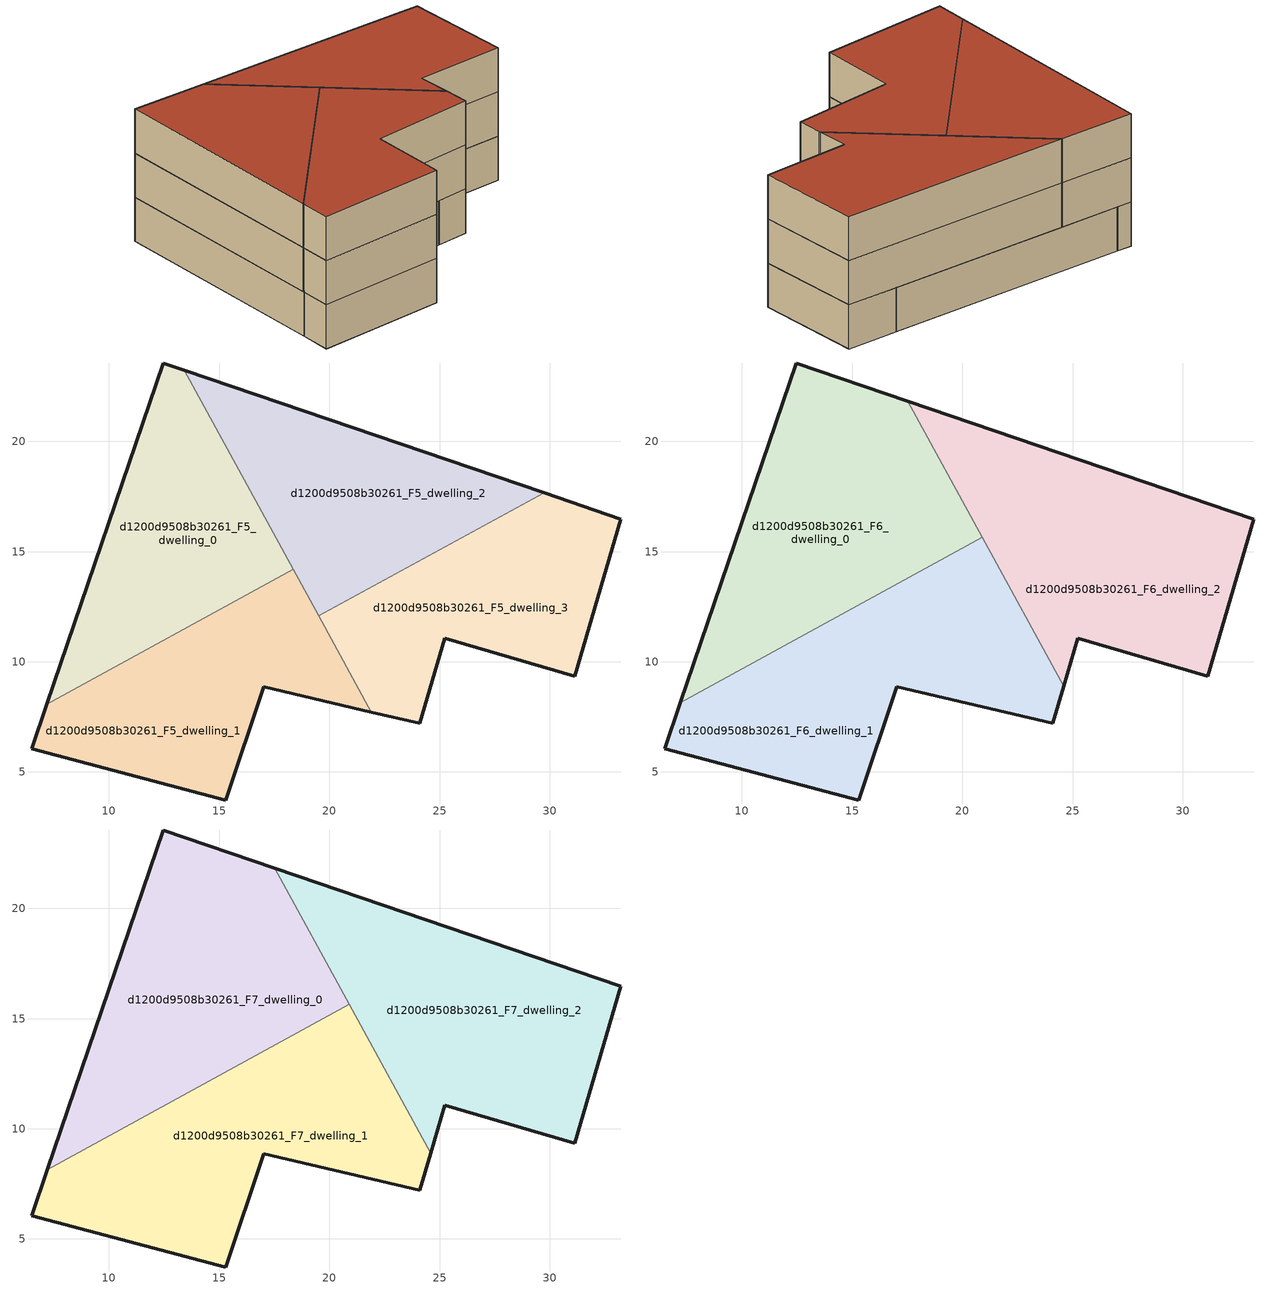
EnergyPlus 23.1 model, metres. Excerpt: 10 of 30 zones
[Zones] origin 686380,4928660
d1200d9508b30261_F5_dwelling_0
 floor to d1200d9508b30261_F4_dwelling_0 (EU_floor_Construction): 18.36,14.2 13.43,23.23 12.45,23.56 7.18,8.08 z15
 wall outside (EU_wall_Construction): 7.18,8.08 12.45,23.56 13.43,23.23 z15:18
 wall to d1200d9508b30261_F5_dwelling_1 (EU_wall_Construction): 18.36,14.2 7.18,8.08 z15:18
 wall to d1200d9508b30261_F5_dwelling_2 (EU_wall_Construction): 13.43,23.23 18.36,14.2 z15:18
d1200d9508b30261_F5_dwelling_1
 floor to d1200d9508b30261_F4_dwelling_1 (EU_floor_Construction): 21.91,7.72 18.36,14.2 7.18,8.08 6.48,6.05 15.3,3.73 17.02,8.86 z15
 wall outside (EU_wall_Construction): 21.91,7.72 17.03,8.86 15.31,3.73 6.48,6.05 7.18,8.08 z15:18
 wall to d1200d9508b30261_F5_dwelling_3 (EU_wall_Construction): 19.53,12.08 21.91,7.72 z15:18
 wall to d1200d9508b30261_F5_dwelling_2 (EU_wall_Construction): 18.36,14.2 19.53,12.08 z15:18
d1200d9508b30261_F5_dwelling_2
 floor to d1200d9508b30261_F4_dwelling_2 (EU_floor_Construction): 29.74,17.67 13.43,23.23 19.53,12.08 z15
 wall outside (EU_wall_Construction): 13.43,23.23 29.74,17.67 z15:18
 wall to d1200d9508b30261_F5_dwelling_3 (EU_wall_Construction): 29.74,17.67 19.53,12.08 z15:18
d1200d9508b30261_F5_dwelling_3
 floor to d1200d9508b30261_F4_dwelling_3 (EU_floor_Construction): 31.13,9.34 33.23,16.48 29.74,17.67 19.53,12.08 21.91,7.72 24.1,7.21 25.23,11.07 z15
 wall outside (EU_wall_Construction): 29.74,17.67 33.23,16.48 31.14,9.34 25.23,11.07 24.1,7.21 21.91,7.72 z15:18
d1200d9508b30261_F6_dwelling_0
 floor to d1200d9508b30261_F5_dwelling_0 (EU_floor_Construction): 18.34,14.24 13.43,23.23 12.45,23.56 7.2,8.15 z18
 floor to d1200d9508b30261_F5_dwelling_2 (EU_floor_Construction): 20.9,15.65 17.52,21.83 13.43,23.23 18.34,14.24 z18
 wall outside (EU_wall_Construction): 7.2,8.15 12.45,23.56 17.52,21.83 z18:21
 wall to d1200d9508b30261_F6_dwelling_1 (EU_wall_Construction): 20.9,15.65 7.2,8.15 z18:21
 wall to d1200d9508b30261_F6_dwelling_2 (EU_wall_Construction): 17.52,21.83 20.9,15.65 z18:21
d1200d9508b30261_F6_dwelling_1
 floor to d1200d9508b30261_F5_dwelling_0 (EU_floor_Construction): 18.36,14.2 18.34,14.24 7.2,8.15 7.18,8.08 z18
 floor to d1200d9508b30261_F5_dwelling_1 (EU_floor_Construction): 15.3,3.73 17.02,8.86 19.53,12.08 18.36,14.2 7.18,8.08 6.48,6.05 z18; 21.91,7.72 19.53,12.08 17.02,8.86 z18
 floor to d1200d9508b30261_F5_dwelling_3 (EU_floor_Construction): 24.1,7.21 24.6,8.89 22.09,13.48 19.53,12.08 21.91,7.72 z18
 floor to d1200d9508b30261_F5_dwelling_2 (EU_floor_Construction): 22.09,13.48 20.9,15.65 18.34,14.24 19.53,12.08 z18
 wall outside (EU_wall_Construction): 24.6,8.89 24.1,7.21 17.03,8.86 15.31,3.73 6.48,6.05 7.2,8.15 z18:21
 wall to d1200d9508b30261_F6_dwelling_2 (EU_wall_Construction): 20.9,15.65 24.6,8.89 z18:21
d1200d9508b30261_F6_dwelling_2
 floor to d1200d9508b30261_F5_dwelling_2 (EU_floor_Construction): 29.74,17.67 17.52,21.83 22.09,13.48 z18
 floor to d1200d9508b30261_F5_dwelling_3 (EU_floor_Construction): 31.13,9.34 33.23,16.48 29.74,17.67 22.09,13.48 24.6,8.89 25.23,11.07 z18
 wall outside (EU_wall_Construction): 17.52,21.83 33.23,16.48 31.14,9.34 25.23,11.07 24.6,8.89 z18:21
d1200d9508b30261_F7_dwelling_0
 floor to d1200d9508b30261_F6_dwelling_0 (EU_floor_Construction): 20.9,15.65 17.52,21.83 12.45,23.56 7.2,8.15 z21
 wall outside (EU_wall_Construction): 7.2,8.15 12.45,23.56 17.52,21.83 z21:24
 wall to d1200d9508b30261_F7_dwelling_1 (EU_wall_Construction): 20.9,15.65 7.2,8.15 z21:24
 wall to d1200d9508b30261_F7_dwelling_2 (EU_wall_Construction): 17.52,21.83 20.9,15.65 z21:24
 roof outside (EU_roof_Construction): 17.52,21.83 20.9,15.65 7.2,8.15 12.45,23.56 z24
d1200d9508b30261_F7_dwelling_1
 floor to d1200d9508b30261_F6_dwelling_1 (EU_floor_Construction): 24.1,7.21 24.6,8.89 20.9,15.65 7.2,8.15 6.48,6.05 15.3,3.73 17.02,8.86 z21
 wall outside (EU_wall_Construction): 24.6,8.89 24.1,7.21 17.03,8.86 15.31,3.73 6.48,6.05 7.2,8.15 z21:24
 wall to d1200d9508b30261_F7_dwelling_2 (EU_wall_Construction): 20.9,15.65 24.6,8.89 z21:24
 roof outside (EU_roof_Construction): 20.9,15.65 24.6,8.89 24.1,7.21 17.02,8.86 15.3,3.73 6.48,6.05 7.2,8.15 z24
d1200d9508b30261_F7_dwelling_2
 floor to d1200d9508b30261_F6_dwelling_2 (EU_floor_Construction): 31.13,9.34 33.23,16.48 17.52,21.83 24.6,8.89 25.23,11.07 z21
 wall outside (EU_wall_Construction): 17.52,21.83 33.23,16.48 31.14,9.34 25.23,11.07 24.6,8.89 z21:24
 roof outside (EU_roof_Construction): 33.23,16.48 31.13,9.34 25.23,11.07 24.6,8.89 17.52,21.83 z24
[Building]
EU S2 Campaign: North Axis=0; Terrain=City; Solar Distribution=FullExterior
[Site:Location]
Bologna: Latitude=44.5; Longitude=11.25; Time Zone=1; Elevation=37
[SizingPeriod:WeatherFileDays]
AnnualSizingPeriod: Begin Month=1; Begin Day of Month=1; End Month=12; End Day of Month=31; Day of Week for Start Day=Monday; Use Weather File Daylight Saving Period=No; Use Weather File Rain and Snow Indicators=No
[MATERIAL]
EU_InternalMass_Material: Roughness=MediumRough; Thickness=0.1; Conductivity=1; Density=1800; Specific Heat=900; Thermal Absorptance=0.9; Solar Absorptance=0.7; Visible Absorptance=0.7
[MATERIAL:NOMASS] Roughness=MediumRough; Thermal Absorptance=0.9; Solar Absorptance=0.7; Visible Absorptance=0.7
Name | Thermal Resistance
EU_wall_NoMass | 0.779417
EU_roof_NoMass | 0.435466
EU_floor_NoMass | 0.588222
[CONSTRUCTION]
EU_wall_Construction: EU_wall_NoMass
EU_roof_Construction: EU_roof_NoMass
EU_floor_Construction: EU_floor_NoMass
EU_InternalMass_Construction: EU_InternalMass_Material
[ZONE] Type=1; Multiplier=1; Ceiling Height=autocalculate; Floor Area=autocalculate; Part of Total Floor Area=Yes
Name | Volume
d1200d9508b30261_F5_dwelling_0 | 221.923
d1200d9508b30261_F6_dwelling_0 | 295.899
d1200d9508b30261_F7_dwelling_0 | 295.904
d1200d9508b30261_F5_dwelling_1 | 221.921
d1200d9508b30261_F6_dwelling_1 | 295.898
d1200d9508b30261_F7_dwelling_1; d1200d9508b30261_F7_dwelling_2 | 295.906
d1200d9508b30261_F5_dwelling_2 | 221.963
d1200d9508b30261_F6_dwelling_2 | 295.902
d1200d9508b30261_F5_dwelling_3 | 221.936
[INTERNALMASS] Construction=EU_InternalMass_Construction
Name | Zone or ZoneList | Surface Area
d1200d9508b30261_F5_dwelling_0_EU_InternalMass | d1200d9508b30261_F5_dwelling_0 | 73.9728
d1200d9508b30261_F5_dwelling_1_EU_InternalMass | d1200d9508b30261_F5_dwelling_1 | 73.9734
d1200d9508b30261_F5_dwelling_2_EU_InternalMass | d1200d9508b30261_F5_dwelling_2 | 73.9838
d1200d9508b30261_F5_dwelling_3_EU_InternalMass | d1200d9508b30261_F5_dwelling_3 | 73.9794
d1200d9508b30261_F6_dwelling_0_EU_InternalMass | d1200d9508b30261_F6_dwelling_0 | 98.6331
d1200d9508b30261_F6_dwelling_1_EU_InternalMass | d1200d9508b30261_F6_dwelling_1 | 98.6364
d1200d9508b30261_F6_dwelling_2_EU_InternalMass | d1200d9508b30261_F6_dwelling_2 | 98.6349
d1200d9508b30261_F7_dwelling_0_EU_InternalMass | d1200d9508b30261_F7_dwelling_0 | 98.6331
d1200d9508b30261_F7_dwelling_1_EU_InternalMass | d1200d9508b30261_F7_dwelling_1 | 98.6364
d1200d9508b30261_F7_dwelling_2_EU_InternalMass | d1200d9508b30261_F7_dwelling_2 | 98.6349
[OTHEREQUIPMENT] Fuel Type=Electricity; Design Level Calculation Method=Watts/Area; Power per Zone Floor Area=1; Fraction Latent=0; Fraction Radiant=0; Fraction Lost=0; Carbon Dioxide Generation Rate=0; EndUse Subcategory=EU_Step8_InternalGains
Name | Zone or ZoneList or Space or SpaceList | Schedule
EU_Step8_InternalGain_d1200d9508b30261_F5_dwelling_0_f000 | d1200d9508b30261_F5_dwelling_0 | EU_Step8_GainSchedule_d1200d9508b30261_F5_dwelling_0_f000
EU_Step8_InternalGain_d1200d9508b30261_F5_dwelling_1_f000 | d1200d9508b30261_F5_dwelling_1 | EU_Step8_GainSchedule_d1200d9508b30261_F5_dwelling_1_f000
EU_Step8_InternalGain_d1200d9508b30261_F5_dwelling_2_f000 | d1200d9508b30261_F5_dwelling_2 | EU_Step8_GainSchedule_d1200d9508b30261_F5_dwelling_2_f000
EU_Step8_InternalGain_d1200d9508b30261_F5_dwelling_3_f000 | d1200d9508b30261_F5_dwelling_3 | EU_Step8_GainSchedule_d1200d9508b30261_F5_dwelling_3_f000
EU_Step8_InternalGain_d1200d9508b30261_F6_dwelling_0_f000 | d1200d9508b30261_F6_dwelling_0 | EU_Step8_GainSchedule_d1200d9508b30261_F6_dwelling_0_f000
EU_Step8_InternalGain_d1200d9508b30261_F6_dwelling_1_f000 | d1200d9508b30261_F6_dwelling_1 | EU_Step8_GainSchedule_d1200d9508b30261_F6_dwelling_1_f000
EU_Step8_InternalGain_d1200d9508b30261_F6_dwelling_2_f000 | d1200d9508b30261_F6_dwelling_2 | EU_Step8_GainSchedule_d1200d9508b30261_F6_dwelling_2_f000
EU_Step8_InternalGain_d1200d9508b30261_F7_dwelling_0_f000 | d1200d9508b30261_F7_dwelling_0 | EU_Step8_GainSchedule_d1200d9508b30261_F7_dwelling_0_f000
EU_Step8_InternalGain_d1200d9508b30261_F7_dwelling_1_f000 | d1200d9508b30261_F7_dwelling_1 | EU_Step8_GainSchedule_d1200d9508b30261_F7_dwelling_1_f000
EU_Step8_InternalGain_d1200d9508b30261_F7_dwelling_2_f000 | d1200d9508b30261_F7_dwelling_2 | EU_Step8_GainSchedule_d1200d9508b30261_F7_dwelling_2_f000
[ZONEVENTILATION:DESIGNFLOWRATE] Schedule=EU_AlwaysOn; Design Flow Rate Calculation Method=AirChanges/Hour; Air Changes per Hour=0.712058; Ventilation Type=Natural; Fan Pressure Rise=0; Fan Total Efficiency=1; Constant Term Coefficient=1; Temperature Term Coefficient=0; Velocity Term Coefficient=0; Velocity Squared Term Coefficient=0; Minimum Indoor Temperature=-100; Maximum Indoor Temperature=100; Delta Temperature=-100; Minimum Outdoor Temperature=-100; Maximum Outdoor Temperature=100; Maximum Wind Speed=40
Name | Zone or ZoneList or Space or SpaceList
EU_ConstantAir_d1200d9508b30261_F5_dwelling_0 | d1200d9508b30261_F5_dwelling_0
EU_ConstantAir_d1200d9508b30261_F5_dwelling_1 | d1200d9508b30261_F5_dwelling_1
EU_ConstantAir_d1200d9508b30261_F5_dwelling_2 | d1200d9508b30261_F5_dwelling_2
EU_ConstantAir_d1200d9508b30261_F5_dwelling_3 | d1200d9508b30261_F5_dwelling_3
EU_ConstantAir_d1200d9508b30261_F6_dwelling_0 | d1200d9508b30261_F6_dwelling_0
EU_ConstantAir_d1200d9508b30261_F6_dwelling_1 | d1200d9508b30261_F6_dwelling_1
EU_ConstantAir_d1200d9508b30261_F6_dwelling_2 | d1200d9508b30261_F6_dwelling_2
EU_ConstantAir_d1200d9508b30261_F7_dwelling_0 | d1200d9508b30261_F7_dwelling_0
EU_ConstantAir_d1200d9508b30261_F7_dwelling_1 | d1200d9508b30261_F7_dwelling_1
EU_ConstantAir_d1200d9508b30261_F7_dwelling_2 | d1200d9508b30261_F7_dwelling_2
[HVACTEMPLATE:THERMOSTAT] Constant Heating Setpoint=20; Constant Cooling Setpoint=50
EU_HeatOnly_d1200d9508b30261_F4_dwelling_3; EU_HeatOnly_d1200d9508b30261_F5_dwelling_0; EU_HeatOnly_d1200d9508b30261_F5_dwelling_1; EU_HeatOnly_d1200d9508b30261_F5_dwelling_2; EU_HeatOnly_d1200d9508b30261_F5_dwelling_3; EU_HeatOnly_d1200d9508b30261_F6_dwelling_0; EU_HeatOnly_d1200d9508b30261_F6_dwelling_1; EU_HeatOnly_d1200d9508b30261_F6_dwelling_2; EU_HeatOnly_d1200d9508b30261_F7_dwelling_0; EU_HeatOnly_d1200d9508b30261_F7_dwelling_1; EU_HeatOnly_d1200d9508b30261_F7_dwelling_2
[HVACTEMPLATE:ZONE:IDEALLOADSAIRSYSTEM] System Availability Schedule=EU_AlwaysOn; Maximum Heating Supply Air Temperature=50; Minimum Cooling Supply Air Temperature=13; Maximum Heating Supply Air Humidity Ratio=0.0156; Minimum Cooling Supply Air Humidity Ratio=0.0077; Heating Limit=NoLimit; Cooling Limit=NoLimit; Heating Availability Schedule=EU_AlwaysOn; Cooling Availability Schedule=EU_CoolingOff; Dehumidification Control Type=ConstantSensibleHeatRatio; Cooling Sensible Heat Ratio=0.7; Dehumidification Setpoint=60; Humidification Control Type=None; Humidification Setpoint=30; Outdoor Air Method=None; Outdoor Air Flow Rate per Person=0.00944; Outdoor Air Flow Rate per Zone Floor Area=0; Outdoor Air Flow Rate per Zone=0; Demand Controlled Ventilation Type=None; Outdoor Air Economizer Type=NoEconomizer; Heat Recovery Type=None; Sensible Heat Recovery Effectiveness=0.7; Latent Heat Recovery Effectiveness=0.65
Name | Template Thermostat
d1200d9508b30261_F5_dwelling_0 | EU_HeatOnly_d1200d9508b30261_F5_dwelling_0
d1200d9508b30261_F5_dwelling_1 | EU_HeatOnly_d1200d9508b30261_F5_dwelling_1
d1200d9508b30261_F5_dwelling_2 | EU_HeatOnly_d1200d9508b30261_F5_dwelling_2
d1200d9508b30261_F5_dwelling_3 | EU_HeatOnly_d1200d9508b30261_F5_dwelling_3
d1200d9508b30261_F6_dwelling_0 | EU_HeatOnly_d1200d9508b30261_F6_dwelling_0
d1200d9508b30261_F6_dwelling_1 | EU_HeatOnly_d1200d9508b30261_F6_dwelling_1
d1200d9508b30261_F6_dwelling_2 | EU_HeatOnly_d1200d9508b30261_F6_dwelling_2
d1200d9508b30261_F7_dwelling_0 | EU_HeatOnly_d1200d9508b30261_F7_dwelling_0
d1200d9508b30261_F7_dwelling_1 | EU_HeatOnly_d1200d9508b30261_F7_dwelling_1
d1200d9508b30261_F7_dwelling_2 | EU_HeatOnly_d1200d9508b30261_F7_dwelling_2
[SIZING:ZONE] Zone Cooling Design Supply Air Temperature Input Method=SupplyAirTemperature; Zone Cooling Design Supply Air Temperature=13; Zone Heating Design Supply Air Temperature Input Method=SupplyAirTemperature; Zone Heating Design Supply Air Temperature=50; Zone Cooling Design Supply Air Humidity Ratio=0.008; Zone Heating Design Supply Air Humidity Ratio=0.008; Cooling Design Air Flow Method=DesignDay; Cooling Design Air Flow Rate=0; Cooling Minimum Air Flow per Zone Floor Area=0.000762; Cooling Minimum Air Flow=0; Cooling Minimum Air Flow Fraction=0.2; Heating Design Air Flow Method=DesignDay; Heating Design Air Flow Rate=0; Heating Maximum Air Flow per Zone Floor Area=0.002032; Heating Maximum Air Flow=0.141576; Heating Maximum Air Flow Fraction=0.3; Account for Dedicated Outdoor Air System=No; Dedicated Outdoor Air System Control Strategy=NeutralSupplyAir; Dedicated Outdoor Air Low Setpoint Temperature for Design=autosize; Dedicated Outdoor Air High Setpoint Temperature for Design=autosize; Zone Load Sizing Method=Sensible Load Only No Latent Load; Zone Latent Cooling Design Supply Air Humidity Ratio Input Method=HumidityRatioDifference; Zone Cooling Design Supply Air Humidity Ratio Difference=0.005; Zone Latent Heating Design Supply Air Humidity Ratio Input Method=HumidityRatioDifference; Zone Humidification Design Supply Air Humidity Ratio Difference=0.005
d1200d9508b30261_F5_dwelling_0; d1200d9508b30261_F5_dwelling_1; d1200d9508b30261_F5_dwelling_2; d1200d9508b30261_F5_dwelling_3; d1200d9508b30261_F6_dwelling_0; d1200d9508b30261_F6_dwelling_1; d1200d9508b30261_F6_dwelling_2; d1200d9508b30261_F7_dwelling_0; d1200d9508b30261_F7_dwelling_1; d1200d9508b30261_F7_dwelling_2
[SCHEDULE:CONSTANT]
Name | Hourly Value
EU_AlwaysOn | 1
EU_CoolingOff | 0
[SCHEDULE:FILE] Column Number=1; Rows to Skip at Top=0; Number of Hours of Data=8760; Column Separator=Comma; Interpolate to Timestep=No; Minutes per Item=60; Adjust Schedule for Daylight Savings=Yes
Name | File
EU_Step8_GainSchedule_d1200d9508b30261_F5_dwelling_0_f000 | ../../schedules/d1200d9508b30261/d1200d9508b30261_F5_dwelling_0_f000_gain.csv
EU_Step8_GainSchedule_d1200d9508b30261_F5_dwelling_1_f000 | ../../schedules/d1200d9508b30261/d1200d9508b30261_F5_dwelling_1_f000_gain.csv
EU_Step8_GainSchedule_d1200d9508b30261_F5_dwelling_2_f000 | ../../schedules/d1200d9508b30261/d1200d9508b30261_F5_dwelling_2_f000_gain.csv
EU_Step8_GainSchedule_d1200d9508b30261_F5_dwelling_3_f000 | ../../schedules/d1200d9508b30261/d1200d9508b30261_F5_dwelling_3_f000_gain.csv
EU_Step8_GainSchedule_d1200d9508b30261_F6_dwelling_0_f000 | ../../schedules/d1200d9508b30261/d1200d9508b30261_F6_dwelling_0_f000_gain.csv
EU_Step8_GainSchedule_d1200d9508b30261_F6_dwelling_1_f000 | ../../schedules/d1200d9508b30261/d1200d9508b30261_F6_dwelling_1_f000_gain.csv
EU_Step8_GainSchedule_d1200d9508b30261_F6_dwelling_2_f000 | ../../schedules/d1200d9508b30261/d1200d9508b30261_F6_dwelling_2_f000_gain.csv
EU_Step8_GainSchedule_d1200d9508b30261_F7_dwelling_0_f000 | ../../schedules/d1200d9508b30261/d1200d9508b30261_F7_dwelling_0_f000_gain.csv
EU_Step8_GainSchedule_d1200d9508b30261_F7_dwelling_1_f000 | ../../schedules/d1200d9508b30261/d1200d9508b30261_F7_dwelling_1_f000_gain.csv
EU_Step8_GainSchedule_d1200d9508b30261_F7_dwelling_2_f000 | ../../schedules/d1200d9508b30261/d1200d9508b30261_F7_dwelling_2_f000_gain.csv
